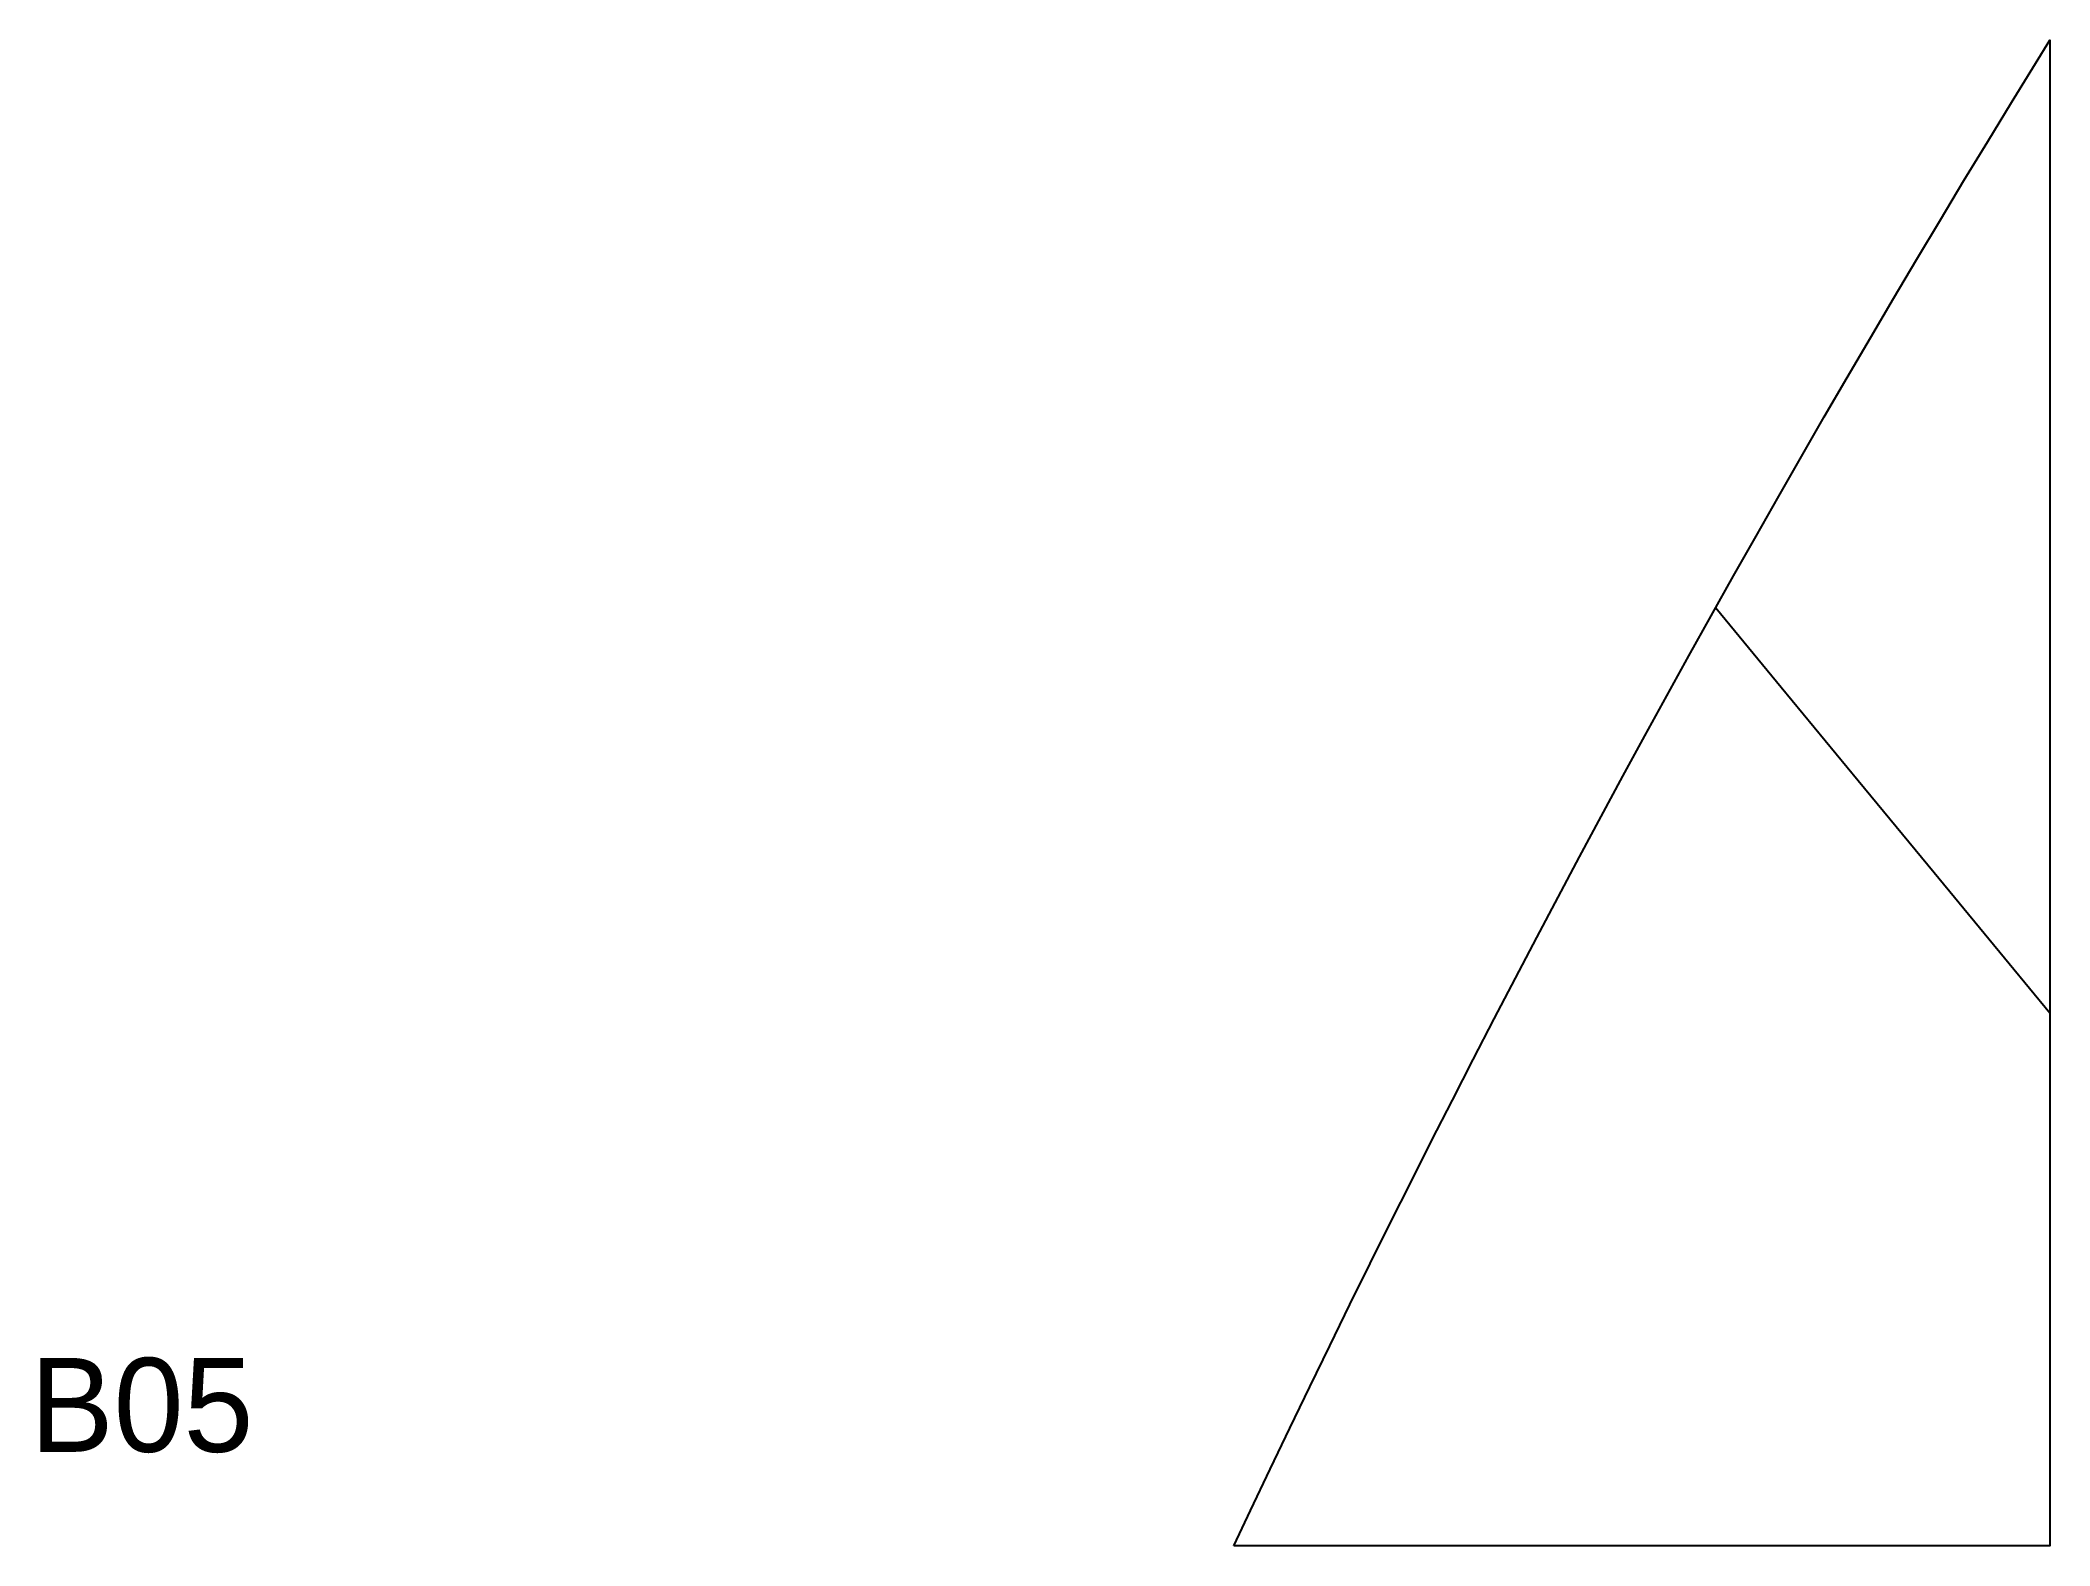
# Model space of a CAD drawing. Header units: millimetres. Extents: x 44 to 900, y 0 to 641.
import ezdxf

# ---------------------------------------------------------------- set-up
doc = ezdxf.new("R2010")
doc.units = ezdxf.units.MM
for name, color, linetype in [('CUT', 1, 'Continuous'), ('HOUR', 7, 'Continuous'), ('ID', 3, 'Continuous')]:
    doc.layers.add(name, color=color, linetype=linetype)

msp = doc.modelspace()

# ---------------------------------------------------------------- linework, layer by layer
at = {"layer": 'CUT'}
msp.add_lwpolyline([(552.61, 0), (559.67, 14.97), (568.02, 32.57), (576.43, 50.15), (584.9, 67.69), (593.42, 85.21), (601.99, 102.71), (610.61, 120.18), (619.29, 137.62), (628.03, 155.03), (636.81, 172.42), (645.65, 189.78), (654.54, 207.11), (663.49, 224.42), (672.49, 241.7), (681.54, 258.95), (690.64, 276.17), (699.8, 293.37), (709.01, 310.54), (718.27, 327.68), (727.59, 344.79), (736.95, 361.87), (746.37, 378.92), (755.85, 395.94), (765.37, 412.94), (774.95, 429.9), (784.58, 446.84), (794.26, 463.75), (803.99, 480.62), (813.77, 497.47), (823.61, 514.29), (833.49, 531.07), (843.43, 547.83), (853.42, 564.55), (863.46, 581.25), (873.56, 597.91), (883.7, 614.54), (893.89, 631.14), (900, 641.02), (900, 0), (552.61, 0)], close=True, dxfattribs=at)
at = {"layer": 'HOUR'}
msp.add_lwpolyline([(757.78, 399.39), (785.64, 365.59), (818.41, 325.84), (850.76, 286.6), (882.68, 247.87), (900, 226.86)], dxfattribs=at)

# ---------------------------------------------------------------- texts
at = {"layer": 'ID'}
msp.add_text('B05', height=40, dxfattribs=at).set_placement((40, 40))

doc.saveas('drawing.dxf')
